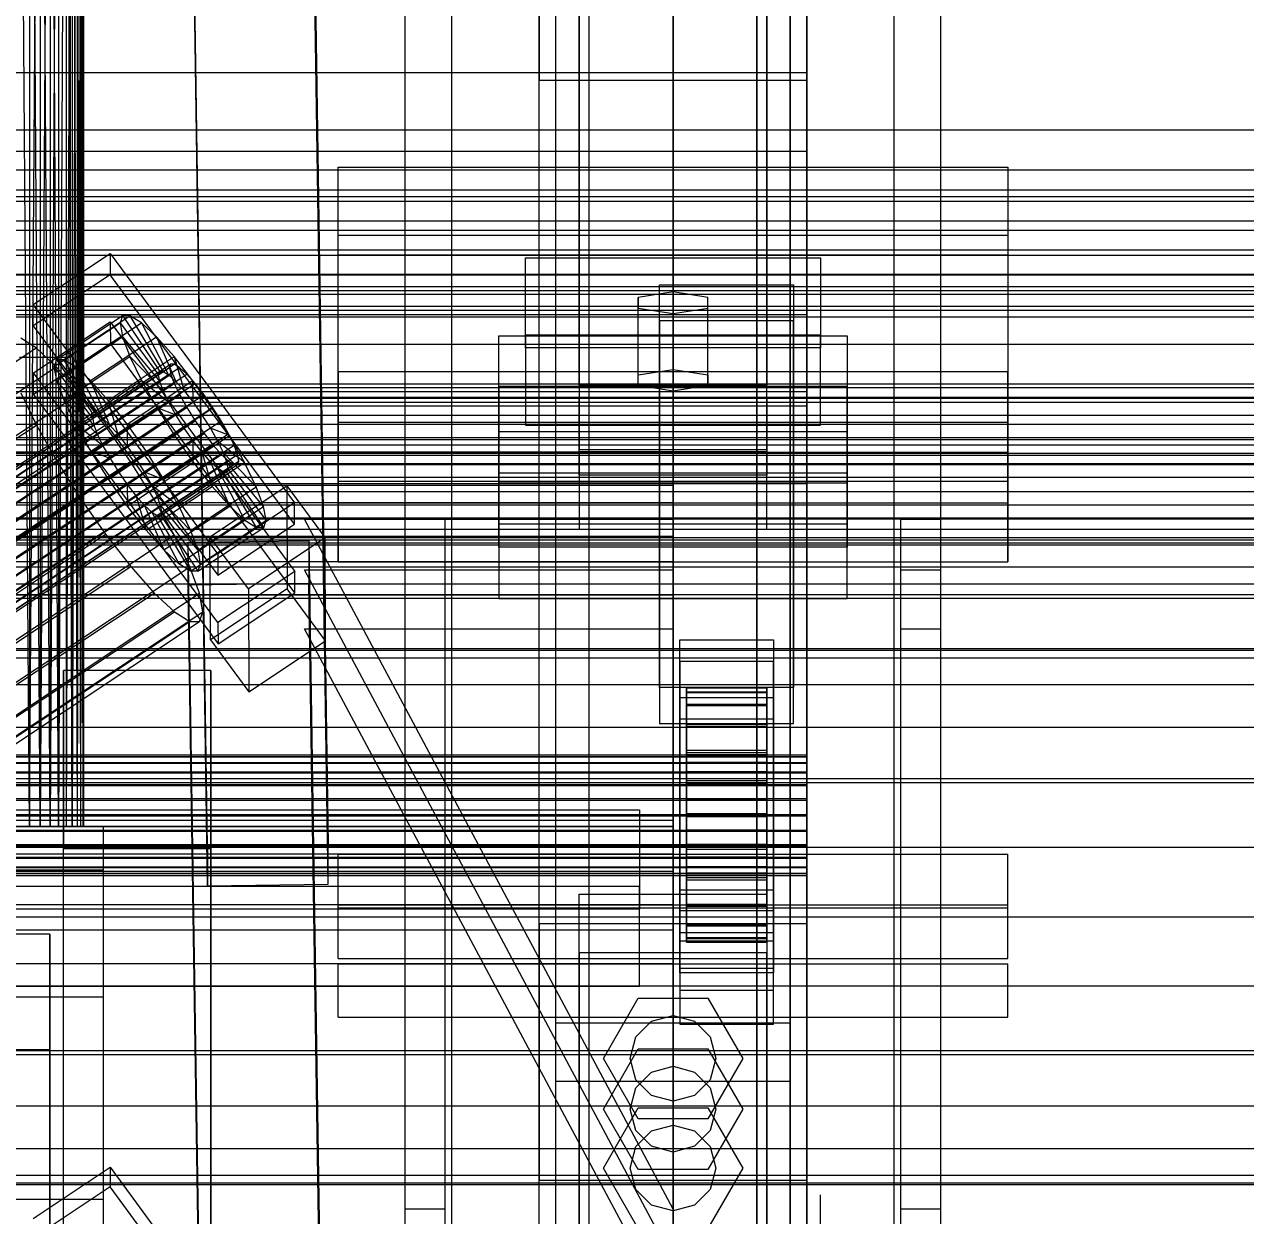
# Model space of a CAD drawing. Header units: millimetres. Extents: x -2500 to 58855, y -53268 to 6837.
# Drawn here: x 333.2 to 515.5, y -34118.1 to -33940.3 of the extents above; entities that cross this region are included whole.
import ezdxf

# ---------------------------------------------------------------- set-up
doc = ezdxf.new("R2010")
doc.units = ezdxf.units.MM
for name, color, linetype, lineweight in [('COTAS_O', 1, 'Continuous', 0), ('frontal_briquetadora', 7, 'Continuous', 0), ('frontal_C01', 7, 'Continuous', 0), ('frontal_C02', 7, 'Continuous', 0), ('frontal_C03', 7, 'Continuous', 0), ('frontal_mezcladora', 7, 'Continuous', 0), ('frontal_secador', 7, 'Continuous', 0)]:
    doc.layers.add(name, color=color, linetype=linetype, lineweight=lineweight)
doc.dimstyles.new('R19_100', dxfattribs={"dimtxt": 250, "dimasz": 150, "dimexe": 150, "dimexo": 80, "dimgap": 100, "dimtad": 1, "dimtih": 1, "dimtoh": 1, "dimdsep": 46, "dimcen": 0.09, "dimadec": 0, "dimazin": 0, "dimtfac": 1, "dimtdec": 4, "dimtofl": 0, "dimtmove": 0, "dimatfit": 3, "dimfxl": 1, "dimtolj": 1, "dimtzin": 0, "dimarcsym": 0})

# ---------------------------------------------------------------- blocks, each defined once
blk = doc.blocks.new('*D39')
at = {"layer": 'COTAS_O', "color": 0, "lineweight": -2, "transparency": 16777216}
for p, q in [((-1725, -34320), (-1725, -33550)), ((1725, -34320), (1725, -33550)), ((-1575, -33700), (1575, -33700))]:
    blk.add_line(p, q, dxfattribs=at)
at = {"layer": 'COTAS_O', "color": 0, "transparency": 16777216}
for points in [[(-1575, -33675), (-1575, -33725), (-1725, -33700)], [(1575, -33675), (1575, -33725), (1725, -33700)]]:
    blk.add_solid(points, dxfattribs=at)
at = {"layer": 'Defpoints', "color": 0, "transparency": 16777216}
for p in [(1725, -33700), (-1725, -34400), (1725, -34400)]:
    blk.add_point(p, dxfattribs=at)
blk = doc.blocks.new('*D43')
at = {"layer": 'COTAS_O', "color": 0, "lineweight": -2, "transparency": 16777216}
for p, q in [((-650, -34820), (-650, -34050)), ((650, -34820), (650, -34050)), ((-500, -34200), (500, -34200))]:
    blk.add_line(p, q, dxfattribs=at)
at = {"layer": 'COTAS_O', "color": 0, "transparency": 16777216}
for points in [[(-500, -34175), (-500, -34225), (-650, -34200)], [(500, -34175), (500, -34225), (650, -34200)]]:
    blk.add_solid(points, dxfattribs=at)
at = {"layer": 'Defpoints', "color": 0, "transparency": 16777216}
for p in [(650, -34200), (-650, -34900), (650, -34900)]:
    blk.add_point(p, dxfattribs=at)

msp = doc.modelspace()

# ---------------------------------------------------------------- linework, layer by layer
at = {"layer": 'frontal_briquetadora'}
for p, q in [((340, -33818), (340, -33990)), ((333.957, -34060), (332.223, -33820)), ((333.957, -33820), (333.957, -34060)), ((333.957, -34060), (335.556, -33820)), ((335.556, -34060), (333.957, -33820)), ((335.556, -33820), (335.556, -34060)), ((337.006, -33820), (335.556, -34060)), ((337.006, -34060), (335.556, -33820)), ((337.006, -33820), (337.006, -34060)), ((338.292, -33820), (337.006, -34060)), ((338.292, -34060), (337.006, -33820)), ((338.292, -33820), (338.292, -34060)), ((339.402, -33820), (338.292, -34060)), ((339.402, -33820), (339.402, -34060)), ((340.325, -33820), (339.402, -34060)), ((340.325, -34060), (339.402, -33820)), ((340.325, -33820), (340.325, -34060)), ((341.053, -33820), (340.325, -34060)), ((340.325, -33820), (341.053, -34060)), ((341.053, -33820), (341.053, -34060)), ((341.577, -33820), (341.053, -34060)), ((341.053, -33820), (341.577, -34060)), ((341.577, -33820), (341.577, -34060)), ((341.894, -33820), (341.577, -34060)), ((341.577, -33820), (341.894, -34060)), ((341.894, -33820), (341.894, -34060)), ((342, -33820), (341.894, -34060)), ((342, -33820), (342, -34060)), ((430, -33820), (430, -34060)), ((430, -34260), (430, -33820)), ((430, -34680), (430, -33820)), ((430, -33853.384), (430, -34060)), ((430, -34060), (430, -33855.985)), ((430, -34060), (430, -33858.384)), ((430, -33860.559), (430, -34060)), ((430, -33862.488), (430, -34060)), ((430, -33864.153), (430, -34060)), ((430, -33865.538), (430, -34060)), ((430, -33866.629), (430, -34060)), ((430, -33867.416), (430, -34060)), ((430, -33867.891), (430, -34060)), ((430, -33868.05), (430, -34060)), ((338.019, -33990), (332.47, -33990)), ((340, -33990), (338.019, -33990)), ((430, -34060), (210, -34060)), ((430, -34060), (320, -34060)), ((322.156, -34060), (430, -34060)), ((324.292, -34060), (430, -34060)), ((326.386, -34060), (430, -34060)), ((328.419, -34060), (430, -34060)), ((330.371, -34060), (430, -34060)), ((333.957, -34060), (332.223, -34060)), ((332.223, -34060), (430, -34060)), ((335.556, -34060), (333.957, -34060)), ((333.957, -34060), (430, -34060)), ((337.006, -34060), (335.556, -34060)), ((335.556, -34060), (430, -34060)), ((338.292, -34060), (337.006, -34060)), ((337.006, -34060), (430, -34060)), ((339.402, -34060), (338.292, -34060)), ((338.292, -34060), (430, -34060)), ((430, -34060), (339.402, -34060)), ((340.325, -34060), (339.402, -34060)), ((430, -34060), (340.325, -34060)), ((341.053, -34060), (340.325, -34060)), ((430, -34060), (341.053, -34060)), ((341.577, -34060), (341.053, -34060)), ((430, -34060), (341.577, -34060)), ((341.894, -34060), (341.577, -34060)), ((430, -34060), (341.894, -34060)), ((342, -34060), (341.894, -34060)), ((430, -34060), (342, -34060)), ((430, -34060), (430, -34490)), ((430, -34260), (430, -34060)), ((430, -34060), (430, -34496)), ((430, -34060), (430, -34305)), ((430, -34116.167), (430, -34115)), ((430, -34119.649), (430, -34116.167)), ((452, -34116.167), (452, -34115)), ((452, -34119.649), (452, -34116.167))]:
    msp.add_line(p, q, dxfattribs=at)
at = {"layer": 'frontal_C01'}
for p, q in [((417.5, -34180.3), (417.5, -33521.357)), ((442.5, -33521.357), (442.5, -34180.3)), ((417.5, -34205.669), (417.5, -33546.726)), ((442.5, -34205.669), (442.5, -33546.726)), ((410, -34169.301), (410, -33785.092)), ((450, -33785.092), (450, -34169.301)), ((410, -34216.669), (410, -33832.46)), ((450, -34216.669), (450, -33832.46)), ((410, -34283.513), (410, -33899.304)), ((450, -33899.304), (450, -34283.513)), ((416, -33994.115), (416, -33904.235)), ((444, -33904.235), (444, -33994.115)), ((412.5, -34188.182), (412.5, -33913.448)), ((416, -33913.84), (416, -34003.72)), ((444, -34003.72), (444, -33913.84)), ((447.5, -33913.448), (447.5, -34188.182)), ((412.5, -34197.787), (412.5, -33923.053)), ((447.5, -34197.787), (447.5, -33923.053)), ((410, -34321.407), (410, -33937.198)), ((450, -34321.407), (450, -33937.198)), ((334.501, -33982.07), (345.969, -33974.459)), ((345.969, -33974.459), (345.981, -33977.66)), ((345.969, -33974.459), (373.501, -34011.698)), ((380, -34008.498), (380, -33974.701)), ((380, -33974.701), (480, -33974.701)), ((380, -34020.498), (380, -33974.701)), ((480, -33974.701), (480, -34008.498)), ((480, -33974.701), (480, -34020.498)), ((345.981, -33977.66), (334.513, -33985.272)), ((373.513, -34014.899), (345.981, -33977.66)), ((334.513, -33985.272), (334.501, -33982.07)), ((362.033, -34019.309), (334.501, -33982.07)), ((334.513, -33985.272), (362.045, -34022.511)), ((334.539, -33992.316), (346.008, -33984.704)), ((337.64, -33991.354), (347.47, -33984.829)), ((338.005, -33990.281), (347.835, -33983.757)), ((339.088, -33990.287), (348.918, -33983.763)), ((340.816, -33991.37), (350.645, -33984.845)), ((346.008, -33984.704), (346.02, -33987.906)), ((346.008, -33984.704), (373.539, -34021.943)), ((347.835, -33983.757), (347.47, -33984.829)), ((347.47, -33984.829), (353.205, -33992.587)), ((347.47, -33984.829), (347.847, -33986.906)), ((348.918, -33983.763), (347.835, -33983.757)), ((347.835, -33983.757), (353.378, -33992.08)), ((350.645, -33984.845), (348.918, -33983.763)), ((348.918, -33983.763), (353.892, -33992.082)), ((352.899, -33986.931), (350.645, -33984.845)), ((350.645, -33984.845), (354.71, -33992.595)), ((334.938, -33988.584), (332.629, -33987.137)), ((338.017, -33993.43), (347.847, -33986.906)), ((343.069, -33993.456), (352.899, -33986.931)), ((347.847, -33986.906), (353.384, -33993.571)), ((347.847, -33986.906), (348.941, -33989.846)), ((355.525, -33989.879), (352.899, -33986.931)), ((352.899, -33986.931), (355.777, -33993.583)), ((404, -34007.268), (404, -33986.777)), ((404, -33986.777), (456, -33986.777)), ((404, -33994.356), (404, -33986.777)), ((456, -33986.777), (456, -34007.268)), ((456, -33986.777), (456, -33994.356)), ((150.629, -34110.916), (334.938, -33988.584)), ((346.02, -33987.906), (334.551, -33995.518)), ((337.95, -33991.373), (334.938, -33988.584)), ((373.551, -34025.145), (346.02, -33987.906)), ((337.64, -33991.354), (338.005, -33990.281)), ((343.549, -33998.604), (338.005, -33990.281)), ((338.005, -33990.281), (339.088, -33990.287)), ((344.062, -33998.606), (339.088, -33990.287)), ((339.088, -33990.287), (340.816, -33991.37)), ((339.111, -33996.37), (348.941, -33989.846)), ((345.695, -33996.403), (355.525, -33989.879)), ((348.941, -33989.846), (353.902, -33994.964)), ((348.941, -33989.846), (350.678, -33993.448)), ((358.345, -33993.486), (355.525, -33989.879)), ((355.525, -33989.879), (357.021, -33994.979)), ((141.045, -34133.405), (354.844, -33991.5)), ((141.218, -34132.897), (355.017, -33990.992)), ((141.224, -34134.388), (355.022, -33992.484)), ((141.731, -34132.899), (355.53, -33990.995)), ((142.549, -34133.412), (356.348, -33991.508)), ((143.617, -34134.4), (357.415, -33992.496)), ((153.641, -34113.705), (337.95, -33991.373)), ((334.551, -33995.518), (334.539, -33992.316)), ((362.071, -34029.555), (334.539, -33992.316)), ((343.376, -33999.112), (337.64, -33991.354)), ((338.017, -33993.43), (337.64, -33991.354)), ((341.461, -33995.313), (337.95, -33991.373)), ((344.88, -33999.119), (340.816, -33991.37)), ((340.816, -33991.37), (343.069, -33993.456)), ((353.205, -33992.587), (343.376, -33999.112)), ((353.378, -33992.08), (343.549, -33998.604)), ((353.892, -33992.082), (344.062, -33998.606)), ((354.71, -33992.595), (344.88, -33999.119)), ((353.205, -33992.587), (353.378, -33992.08)), ((353.384, -33993.571), (353.205, -33992.587)), ((353.378, -33992.08), (353.892, -33992.082)), ((353.892, -33992.082), (354.71, -33992.595)), ((354.71, -33992.595), (355.777, -33993.583)), ((355.017, -33990.992), (354.844, -33991.5)), ((354.844, -33991.5), (355.022, -33992.484)), ((355.53, -33990.995), (355.017, -33990.992)), ((355.022, -33992.484), (355.541, -33993.876)), ((356.348, -33991.508), (355.53, -33990.995)), ((357.415, -33992.496), (356.348, -33991.508)), ((358.659, -33993.892), (357.415, -33992.496)), ((141.742, -34135.781), (355.541, -33993.876)), ((144.861, -34135.796), (358.659, -33993.892)), ((343.554, -34000.096), (338.017, -33993.43)), ((339.111, -33996.37), (338.017, -33993.43)), ((340.848, -33999.973), (350.678, -33993.448)), ((345.947, -34000.107), (343.069, -33993.456)), ((343.069, -33993.456), (345.695, -33996.403)), ((353.384, -33993.571), (343.554, -34000.096)), ((355.777, -33993.583), (345.947, -34000.107)), ((358.345, -33993.486), (348.515, -34000.011)), ((350.678, -33993.448), (354.725, -33996.67)), ((350.678, -33993.448), (352.938, -33997.468)), ((353.902, -33994.964), (353.384, -33993.571)), ((355.541, -33993.876), (356.363, -33995.583)), ((355.777, -33993.583), (357.021, -33994.979)), ((358.357, -33996.688), (358.345, -33993.486)), ((361.166, -33997.509), (358.345, -33993.486)), ((359.995, -33995.601), (358.659, -33993.892)), ((456, -33994.356), (404, -33994.356)), ((404, -33994.356), (404, -34014.847)), ((444, -33994.115), (416, -33994.115)), ((416, -33994.115), (416, -34003.72)), ((444, -34003.72), (444, -33994.115)), ((456, -34014.847), (456, -33994.356)), ((142.565, -34137.487), (356.363, -33995.583)), ((359.995, -33995.601), (146.196, -34137.505)), ((157.152, -34117.645), (341.461, -33995.313)), ((332.659, -33995.27), (334.981, -34000.085)), ((334.551, -33995.518), (362.083, -34032.757)), ((344.073, -34001.488), (339.111, -33996.37)), ((340.848, -33999.973), (339.111, -33996.37)), ((345.231, -34000.136), (341.461, -33995.313)), ((353.902, -33994.964), (344.073, -34001.488)), ((347.191, -34001.504), (345.695, -33996.403)), ((345.695, -33996.403), (348.515, -34000.011)), ((357.021, -33994.979), (347.191, -34001.504)), ((354.725, -33996.67), (353.902, -33994.964)), ((356.363, -33995.583), (357.434, -33997.487)), ((357.021, -33994.979), (358.357, -33996.688)), ((361.332, -33997.506), (359.995, -33995.601)), ((143.635, -34139.391), (357.434, -33997.487)), ((147.533, -34139.411), (361.332, -33997.506)), ((343.108, -34003.992), (352.938, -33997.468)), ((354.725, -33996.67), (344.895, -34003.194)), ((348.527, -34003.213), (358.357, -33996.688)), ((351.336, -34004.033), (361.166, -33997.509)), ((352.938, -33997.468), (355.796, -33998.574)), ((352.938, -33997.468), (355.569, -34001.631)), ((355.796, -33998.574), (354.725, -33996.67)), ((357.434, -33997.487), (358.68, -33999.459)), ((358.357, -33996.688), (359.693, -33998.594)), ((361.166, -33997.509), (359.693, -33998.594)), ((363.797, -34001.672), (361.166, -33997.509)), ((362.578, -33999.478), (361.332, -33997.506)), ((144.881, -34141.363), (358.68, -33999.459)), ((148.779, -34141.382), (362.578, -33999.478)), ((344.895, -34003.194), (340.848, -33999.973)), ((343.108, -34003.992), (340.848, -33999.973)), ((343.549, -33998.604), (343.376, -33999.112)), ((343.376, -33999.112), (343.554, -34000.096)), ((344.062, -33998.606), (343.549, -33998.604)), ((344.88, -33999.119), (344.062, -33998.606)), ((345.947, -34000.107), (344.88, -33999.119)), ((355.796, -33998.574), (345.966, -34005.098)), ((348.515, -34000.011), (348.527, -34003.213)), ((348.515, -34000.011), (351.336, -34004.033)), ((359.693, -33998.594), (349.863, -34005.118)), ((357.042, -34000.546), (355.796, -33998.574)), ((358.68, -33999.459), (360.017, -34001.364)), ((359.693, -33998.594), (360.939, -34000.565)), ((363.648, -34001.382), (362.578, -33999.478)), ((146.218, -34143.268), (360.017, -34001.364)), ((149.85, -34143.286), (363.648, -34001.382)), ((150.672, -34122.417), (334.981, -34000.085)), ((345.231, -34000.136), (160.922, -34122.468)), ((334.981, -34000.085), (338.003, -34005.459)), ((343.554, -34000.096), (344.073, -34001.488)), ((344.073, -34001.488), (344.895, -34003.194)), ((349.002, -34005.514), (345.231, -34000.136)), ((345.739, -34008.155), (355.569, -34001.631)), ((347.191, -34001.504), (345.947, -34000.107)), ((348.527, -34003.213), (347.191, -34001.504)), ((357.042, -34000.546), (347.212, -34007.07)), ((360.939, -34000.565), (351.109, -34007.09)), ((353.967, -34008.196), (363.797, -34001.672)), ((355.569, -34001.631), (357.042, -34000.546)), ((355.569, -34001.631), (358.39, -34005.653)), ((358.378, -34002.451), (357.042, -34000.546)), ((360.017, -34001.364), (361.352, -34003.073)), ((363.797, -34001.672), (360.939, -34000.565)), ((360.939, -34000.565), (362.01, -34002.469)), ((364.471, -34003.088), (363.648, -34001.382)), ((366.057, -34005.691), (363.797, -34001.672)), ((147.554, -34144.977), (361.352, -34003.073)), ((150.672, -34144.993), (364.471, -34003.088)), ((344.895, -34003.194), (345.966, -34005.098)), ((349.863, -34005.118), (348.527, -34003.213)), ((358.378, -34002.451), (348.548, -34008.976)), ((362.01, -34002.469), (352.18, -34008.994)), ((358.39, -34005.653), (358.378, -34002.451)), ((359.714, -34004.16), (358.378, -34002.451)), ((361.352, -34003.073), (362.596, -34004.469)), ((366.057, -34005.691), (362.01, -34002.469)), ((362.01, -34002.469), (362.833, -34004.176)), ((364.989, -34004.481), (364.471, -34003.088)), ((416, -34003.72), (444, -34003.72)), ((148.798, -34146.373), (362.596, -34004.469)), ((149.865, -34147.362), (363.664, -34005.457)), ((151.191, -34146.385), (364.989, -34004.481)), ((151.369, -34147.369), (365.168, -34005.465)), ((153.694, -34127.79), (338.003, -34005.459)), ((164.693, -34127.845), (349.002, -34005.514)), ((338.003, -34005.459), (341.52, -34011.024)), ((345.966, -34005.098), (343.108, -34003.992)), ((345.739, -34008.155), (343.108, -34003.992)), ((345.966, -34005.098), (347.212, -34007.07)), ((352.519, -34011.079), (349.002, -34005.514)), ((349.863, -34005.118), (351.336, -34004.033)), ((351.109, -34007.09), (349.863, -34005.118)), ((359.714, -34004.16), (349.884, -34010.685)), ((351.336, -34004.033), (353.967, -34008.196)), ((362.833, -34004.176), (353.003, -34010.7)), ((361.21, -34009.261), (359.714, -34004.16)), ((360.958, -34005.556), (359.714, -34004.16)), ((362.596, -34004.469), (363.664, -34005.457)), ((367.794, -34009.294), (362.833, -34004.176)), ((362.833, -34004.176), (363.351, -34005.568)), ((363.664, -34005.457), (364.482, -34005.97)), ((365.168, -34005.465), (364.989, -34004.481)), ((364.995, -34005.973), (365.168, -34005.465)), ((150.683, -34147.874), (364.482, -34005.97)), ((151.196, -34147.877), (364.995, -34005.973)), ((347.212, -34007.07), (345.739, -34008.155)), ((347.212, -34007.07), (348.548, -34008.976)), ((348.56, -34012.177), (358.39, -34005.653)), ((352.18, -34008.994), (351.109, -34007.09)), ((351.109, -34007.09), (353.967, -34008.196)), ((360.958, -34005.556), (351.128, -34012.081)), ((362.025, -34006.545), (352.196, -34013.069)), ((362.843, -34007.057), (353.014, -34013.582)), ((363.351, -34005.568), (353.521, -34012.093)), ((363.357, -34007.06), (353.527, -34013.584)), ((363.53, -34006.552), (353.7, -34013.076)), ((356.228, -34012.216), (366.057, -34005.691)), ((358.39, -34005.653), (361.21, -34009.261)), ((363.836, -34012.208), (360.958, -34005.556)), ((362.025, -34006.545), (360.958, -34005.556)), ((366.09, -34014.294), (362.025, -34006.545)), ((362.843, -34007.057), (362.025, -34006.545)), ((367.817, -34015.377), (362.843, -34007.057)), ((363.357, -34007.06), (362.843, -34007.057)), ((368.888, -34012.233), (363.351, -34005.568)), ((363.351, -34005.568), (363.53, -34006.552)), ((363.53, -34006.552), (363.357, -34007.06)), ((368.9, -34015.382), (363.357, -34007.06)), ((369.265, -34014.31), (363.53, -34006.552)), ((364.482, -34005.97), (364.995, -34005.973)), ((367.794, -34009.294), (366.057, -34005.691)), ((456, -34007.268), (404, -34007.268)), ((404, -34007.268), (404, -34014.847)), ((456, -34014.847), (456, -34007.268)), ((348.56, -34012.177), (345.739, -34008.155)), ((348.548, -34008.976), (348.56, -34012.177)), ((348.548, -34008.976), (349.884, -34010.685)), ((353.003, -34010.7), (352.18, -34008.994)), ((352.18, -34008.994), (356.228, -34012.216)), ((353.967, -34008.196), (356.228, -34012.216)), ((360.882, -34016.797), (372.35, -34009.186)), ((372.35, -34009.186), (372.408, -34024.554)), ((372.35, -34009.186), (378.086, -34016.944)), ((480, -34008.498), (380, -34008.498)), ((380, -34008.498), (380, -34020.498)), ((480, -34020.498), (480, -34008.498)), ((349.884, -34010.685), (351.38, -34015.785)), ((349.884, -34010.685), (351.128, -34012.081)), ((351.38, -34015.785), (361.21, -34009.261)), ((353.521, -34012.093), (353.003, -34010.7)), ((353.003, -34010.7), (357.964, -34015.818)), ((357.964, -34015.818), (367.794, -34009.294)), ((361.21, -34009.261), (363.836, -34012.208)), ((368.888, -34012.233), (367.794, -34009.294)), ((157.211, -34133.355), (341.52, -34011.024)), ((168.21, -34133.41), (352.519, -34011.079)), ((341.52, -34011.024), (345.291, -34016.401)), ((351.38, -34015.785), (348.56, -34012.177)), ((351.128, -34012.081), (354.006, -34018.733)), ((351.128, -34012.081), (352.196, -34013.069)), ((355.541, -34016.452), (352.519, -34011.079)), ((353.7, -34013.076), (353.521, -34012.093)), ((353.521, -34012.093), (359.058, -34018.758)), ((354.006, -34018.733), (363.836, -34012.208)), ((356.228, -34012.216), (357.964, -34015.818)), ((359.058, -34018.758), (368.888, -34012.233)), ((373.501, -34011.698), (362.033, -34019.309)), ((363.836, -34012.208), (366.09, -34014.294)), ((369.265, -34014.31), (368.888, -34012.233)), ((373.513, -34014.899), (373.501, -34011.698)), ((352.196, -34013.069), (356.26, -34020.819)), ((352.196, -34013.069), (353.014, -34013.582)), ((353.014, -34013.582), (357.987, -34021.901)), ((353.014, -34013.582), (353.527, -34013.584)), ((353.527, -34013.584), (353.7, -34013.076)), ((353.527, -34013.584), (359.07, -34021.907)), ((353.7, -34013.076), (359.436, -34020.835)), ((356.26, -34020.819), (366.09, -34014.294)), ((359.436, -34020.835), (369.265, -34014.31)), ((366.09, -34014.294), (367.817, -34015.377)), ((368.9, -34015.382), (369.265, -34014.31)), ((160.982, -34138.733), (345.291, -34016.401)), ((171.232, -34138.784), (355.541, -34016.452)), ((345.291, -34016.401), (349.061, -34021.224)), ((354.006, -34018.733), (351.38, -34015.785)), ((357.863, -34021.268), (355.541, -34016.452)), ((357.964, -34015.818), (359.058, -34018.758)), ((357.987, -34021.901), (367.817, -34015.377)), ((359.07, -34021.907), (368.9, -34015.382)), ((362.045, -34022.511), (373.513, -34014.899)), ((367.817, -34015.377), (368.9, -34015.382)), ((404, -34014.847), (456, -34014.847)), ((357.646, -34017.594), (375.644, -34017.353)), ((357.646, -34023.998), (357.646, -34017.594)), ((360.514, -34209.542), (357.646, -34017.594)), ((360.939, -34032.166), (360.882, -34016.797)), ((366.618, -34024.555), (360.882, -34016.797)), ((378.086, -34016.944), (366.618, -34024.555)), ((375.644, -34017.353), (375.644, -34023.757)), ((375.644, -34017.353), (378.512, -34209.301)), ((378.143, -34032.312), (378.086, -34016.944)), ((356.26, -34020.819), (354.006, -34018.733)), ((359.058, -34018.758), (359.436, -34020.835)), ((362.033, -34019.309), (362.045, -34022.511)), ((430, -34020.498), (-430, -34020.498)), ((164.752, -34143.556), (349.061, -34021.224)), ((173.554, -34143.6), (357.863, -34021.268)), ((349.061, -34021.224), (352.572, -34025.165)), ((357.987, -34021.901), (356.26, -34020.819)), ((359.326, -34025.198), (357.863, -34021.268)), ((359.07, -34021.907), (357.987, -34021.901)), ((359.436, -34020.835), (359.07, -34021.907)), ((373.539, -34021.943), (362.071, -34029.555)), ((373.551, -34025.145), (373.539, -34021.943)), ((380, -34020.498), (480, -34020.498)), ((430, -34020.498), (430, -34025.498)), ((375.644, -34023.757), (357.646, -34023.998)), ((378.512, -34215.705), (375.644, -34023.757)), ((430, -34025.498), (-430, -34025.498)), ((168.263, -34147.496), (352.572, -34025.165)), ((175.016, -34147.53), (359.326, -34025.198)), ((352.572, -34025.165), (355.584, -34027.953)), ((360.514, -34215.946), (357.646, -34023.998)), ((359.83, -34027.975), (359.326, -34025.198)), ((372.408, -34024.554), (360.939, -34032.166)), ((362.083, -34032.757), (373.551, -34025.145)), ((366.618, -34024.555), (366.675, -34039.924)), ((378.143, -34032.312), (372.408, -34024.554)), ((430, -34025.498), (430, -34075.498)), ((171.275, -34150.285), (355.584, -34027.953)), ((175.521, -34150.306), (359.83, -34027.975)), ((355.584, -34027.953), (357.893, -34029.401)), ((359.341, -34029.408), (359.83, -34027.975)), ((173.584, -34151.732), (357.893, -34029.401)), ((175.032, -34151.739), (359.341, -34029.408)), ((357.893, -34029.401), (359.341, -34029.408)), ((362.071, -34029.555), (362.083, -34032.757)), ((430, -34133.498), (375, -34030.498)), ((375, -34030.498), (430, -34030.498)), ((390, -34133.498), (390, -34030.498)), ((390, -34030.498), (396, -34030.498)), ((396, -34133.498), (396, -34030.498)), ((430, -34030.498), (430, -34133.498)), ((464, -34133.498), (464, -34030.498)), ((464, -34030.498), (470, -34030.498)), ((470, -34133.498), (470, -34030.498)), ((360.939, -34032.166), (366.675, -34039.924)), ((366.675, -34039.924), (378.143, -34032.312)), ((430, -34075.498), (-430, -34075.498)), ((430, -34075.498), (430, -34080.498)), ((430, -34080.498), (-430, -34080.498)), ((380, -34080.498), (480, -34080.498)), ((380, -34088.498), (380, -34080.498)), ((480, -34088.498), (480, -34080.498)), ((380, -34088.498), (480, -34088.498)), ((390, -34088.498), (397, -34088.498)), ((390, -35975), (390, -34088.498)), ((397, -35975), (397, -34088.498)), ((397, -34088.498), (463, -34088.498)), ((463, -34088.498), (470, -34088.498)), ((463, -35975), (463, -34088.498)), ((470, -35975), (470, -34088.498)), ((419.6, -34110.998), (424.8, -34101.991)), ((424.8, -34101.991), (435.2, -34101.991)), ((435.2, -34101.991), (440.4, -34110.998)), ((424.457, -34107.798), (426.8, -34105.455)), ((426.8, -34105.455), (430, -34104.598)), ((430, -34104.598), (433.2, -34105.455)), ((433.2, -34105.455), (435.543, -34107.798)), ((423.6, -34110.998), (424.457, -34107.798)), ((435.543, -34107.798), (436.4, -34110.998)), ((424.8, -34120.004), (419.6, -34110.998)), ((424.457, -34114.198), (423.6, -34110.998)), ((440.4, -34110.998), (435.2, -34120.004)), ((436.4, -34110.998), (435.543, -34114.198)), ((426.8, -34116.54), (424.457, -34114.198)), ((435.543, -34114.198), (433.2, -34116.54)), ((430, -34117.398), (426.8, -34116.54)), ((433.2, -34116.54), (430, -34117.398))]:
    msp.add_line(p, q, dxfattribs=at)
at = {"layer": 'frontal_C02'}
for p, q in [((390, -35975), (390, -33576.746)), ((397, -35975), (397, -33576.746)), ((463, -35975), (463, -33576.746)), ((470, -35975), (470, -33576.746)), ((410, -33948.585), (410, -33597.867)), ((450, -33948.585), (450, -33597.867)), ((410, -34074.565), (410, -33723.846)), ((450, -33723.846), (450, -34074.565)), ((417.5, -34261.912), (417.5, -33729.49)), ((442.5, -33729.49), (442.5, -34261.912)), ((417.5, -34288.878), (417.5, -33756.456)), ((442.5, -34288.878), (442.5, -33756.456)), ((410, -34112.818), (410, -33762.099)), ((450, -34112.818), (450, -33762.099)), ((360.514, -34063.013), (357.646, -33869.245)), ((375.644, -33869.002), (378.512, -34062.769)), ((360.514, -34068.858), (357.646, -33875.091)), ((378.512, -34068.615), (375.644, -33874.847)), ((410, -33900.768), (410, -33948.585)), ((410, -34251.487), (410, -33900.768)), ((450, -33948.585), (450, -33900.768)), ((450, -33900.768), (450, -34251.487)), ((450, -33914.05), (450, -33947.522)), ((450, -33959.212), (450, -33925.74)), ((450, -33947.522), (-450, -33947.522)), ((410, -33948.585), (450, -33948.585)), ((410, -34299.304), (410, -33948.585)), ((450, -33959.212), (450, -33947.522)), ((450, -34299.304), (450, -33948.585)), ((-450, -33959.212), (450, -33959.212)), ((380, -33992.136), (380, -33961.575)), ((380, -33961.575), (480, -33961.575)), ((380, -34004.136), (380, -33961.575)), ((480, -33961.575), (480, -33992.136)), ((480, -33961.575), (480, -34004.136)), ((480, -33992.136), (380, -33992.136)), ((380, -33992.136), (380, -34004.136)), ((480, -34004.136), (480, -33992.136)), ((430, -34004.136), (-430, -34004.136)), ((380, -34004.136), (480, -34004.136)), ((430, -34004.136), (430, -34009.136)), ((430, -34009.136), (-430, -34009.136)), ((430, -34009.136), (430, -34059.136)), ((430, -34117.136), (375, -34014.136)), ((375, -34014.136), (430, -34014.136)), ((390, -34117.136), (390, -34014.136)), ((390, -34014.136), (396, -34014.136)), ((396, -34117.136), (396, -34014.136)), ((430, -34014.136), (430, -34117.136)), ((464, -34117.136), (464, -34014.136)), ((464, -34014.136), (470, -34014.136)), ((470, -34117.136), (470, -34014.136)), ((-425, -34057.502), (425, -34057.502)), ((425, -34057.502), (425, -34072.349)), ((425, -34057.502), (425, -34068.978)), ((430, -34059.136), (-430, -34059.136)), ((430, -34059.136), (430, -34064.136)), ((378.512, -34062.769), (360.514, -34063.013)), ((360.514, -34063.013), (360.514, -34068.858)), ((378.512, -34068.615), (378.512, -34062.769)), ((430, -34064.136), (-430, -34064.136)), ((380, -34064.136), (480, -34064.136)), ((380, -34072.136), (380, -34064.136)), ((480, -34072.136), (480, -34064.136)), ((425, -34068.978), (-425, -34068.978)), ((360.514, -34068.858), (378.512, -34068.615)), ((425, -34083.825), (425, -34068.978)), ((416, -34078.873), (416, -34070.105)), ((416, -34070.105), (444, -34070.105)), ((416, -34160.837), (416, -34070.105)), ((444, -34070.105), (444, -34078.873)), ((444, -34070.105), (444, -34160.837)), ((425, -34072.349), (-425, -34072.349)), ((380, -34072.136), (480, -34072.136)), ((390, -34072.136), (397, -34072.136)), ((390, -35975), (390, -34072.136)), ((397, -35975), (397, -34072.136)), ((397, -34072.136), (463, -34072.136)), ((425, -34083.825), (425, -34072.349)), ((463, -34072.136), (470, -34072.136)), ((463, -35975), (463, -34072.136)), ((470, -35975), (470, -34072.136)), ((450, -34074.565), (410, -34074.565)), ((410, -34074.565), (410, -34112.818)), ((410, -34425.283), (410, -34074.565)), ((450, -34112.818), (450, -34074.565)), ((450, -34074.565), (450, -34425.283)), ((444, -34078.873), (416, -34078.873)), ((416, -34078.873), (416, -34169.604)), ((444, -34169.604), (444, -34078.873)), ((-425, -34083.825), (425, -34083.825)), ((419.6, -34094.636), (424.8, -34085.629)), ((424.8, -34085.629), (435.2, -34085.629)), ((435.2, -34085.629), (440.4, -34094.636)), ((412.5, -34098.075), (412.5, -34089.307)), ((412.5, -34089.307), (447.5, -34089.307)), ((412.5, -34271.011), (412.5, -34089.307)), ((424.457, -34091.436), (426.8, -34089.093)), ((426.8, -34089.093), (430, -34088.236)), ((430, -34088.236), (433.2, -34089.093)), ((433.2, -34089.093), (435.543, -34091.436)), ((447.5, -34089.307), (447.5, -34098.075)), ((447.5, -34089.307), (447.5, -34271.011)), ((423.6, -34094.636), (424.457, -34091.436)), ((435.543, -34091.436), (436.4, -34094.636)), ((424.8, -34103.643), (419.6, -34094.636)), ((424.457, -34097.836), (423.6, -34094.636)), ((440.4, -34094.636), (435.2, -34103.643)), ((436.4, -34094.636), (435.543, -34097.836)), ((447.5, -34098.075), (412.5, -34098.075)), ((412.5, -34279.779), (412.5, -34098.075)), ((426.8, -34100.178), (424.457, -34097.836)), ((435.543, -34097.836), (433.2, -34100.178)), ((447.5, -34279.779), (447.5, -34098.075)), ((430, -34101.036), (426.8, -34100.178)), ((433.2, -34100.178), (430, -34101.036)), ((435.2, -34103.643), (424.8, -34103.643)), ((334.501, -34118.545), (345.969, -34110.862)), ((345.969, -34110.862), (345.981, -34113.784)), ((345.969, -34110.862), (373.501, -34148.455)), ((410, -34112.818), (450, -34112.818)), ((410, -34463.537), (410, -34112.818)), ((450, -34463.537), (450, -34112.818)), ((345.981, -34113.784), (334.513, -34121.468)), ((373.513, -34151.377), (345.981, -34113.784)), ((396, -34117.136), (390, -34117.136)), ((470, -34117.136), (464, -34117.136))]:
    msp.add_line(p, q, dxfattribs=at)
at = {"layer": 'frontal_C03'}
for p, q in [((390, -35975), (390, -33153.291)), ((397, -35975), (397, -33153.291)), ((463, -35975), (463, -33153.291)), ((470, -35975), (470, -33153.291)), ((390, -35975), (390, -33352.58)), ((397, -35975), (397, -33352.58)), ((463, -35975), (463, -33352.58)), ((470, -35975), (470, -33352.58)), ((417.5, -34205.665), (417.5, -33555.056)), ((442.5, -33555.056), (442.5, -34205.665)), ((417.5, -34231.26), (417.5, -33580.651)), ((442.5, -34231.26), (442.5, -33580.651)), ((410, -34194.386), (410, -33871.215)), ((410, -34194.934), (410, -33871.763)), ((450, -33871.215), (450, -34194.386)), ((450, -33871.763), (450, -34194.934)), ((412.5, -34214.423), (412.5, -33886.984)), ((447.5, -33886.984), (447.5, -34214.423)), ((412.5, -34222.502), (412.5, -33895.064)), ((447.5, -34222.502), (447.5, -33895.064)), ((410, -34233.456), (410, -33910.285)), ((450, -34233.456), (450, -33910.285)), ((410, -34242.539), (410, -33919.368)), ((450, -34242.539), (450, -33919.368)), ((380, -33999.714), (380, -33971.75)), ((380, -33971.75), (480, -33971.75)), ((380, -34011.714), (380, -33971.75)), ((480, -33971.75), (480, -33999.714)), ((480, -33971.75), (480, -34011.714)), ((408, -33988.572), (408, -33975.107)), ((408, -33975.107), (452, -33975.107)), ((408, -33986.663), (408, -33975.107)), ((452, -33975.107), (452, -33988.572)), ((452, -33975.107), (452, -33986.663)), ((428, -33984.532), (428, -33979.146)), ((428, -33979.146), (448, -33979.146)), ((428, -34039.241), (428, -33979.146)), ((448, -33979.146), (448, -33984.532)), ((448, -33979.146), (448, -34039.241)), ((430, -33980.223), (424.804, -33981.031)), ((424.804, -33981.031), (424.804, -33982.647)), ((424.804, -33992.588), (424.804, -33981.031)), ((435.196, -33981.031), (430, -33980.223)), ((430, -33991.78), (430, -33980.223)), ((435.196, -33982.647), (435.196, -33981.031)), ((435.196, -33992.588), (435.196, -33981.031)), ((-450, -33983.58), (450, -33983.58)), ((424.804, -33982.647), (430, -33983.455)), ((424.804, -33994.204), (424.804, -33982.647)), ((430, -33983.455), (435.196, -33982.647)), ((430, -33983.455), (430, -33995.012)), ((435.196, -33994.204), (435.196, -33982.647)), ((450, -33983.58), (450, -33997.261)), ((450, -33983.58), (450, -33995.136)), ((448, -33984.532), (428, -33984.532)), ((428, -33984.532), (428, -34044.627)), ((448, -34044.627), (448, -33984.532)), ((452, -33986.663), (408, -33986.663)), ((408, -33986.663), (408, -34000.129)), ((452, -34000.129), (452, -33986.663)), ((452, -33988.572), (408, -33988.572)), ((408, -33988.572), (408, -34000.129)), ((452, -34000.129), (452, -33988.572)), ((424.804, -33992.588), (430, -33991.78)), ((424.804, -33994.204), (424.804, -33992.588)), ((430, -33991.78), (435.196, -33992.588)), ((435.196, -33992.588), (435.196, -33994.204)), ((430, -33995.012), (424.804, -33994.204)), ((435.196, -33994.204), (430, -33995.012)), ((450, -33995.136), (-450, -33995.136)), ((416, -34004.09), (416, -33996.011)), ((416, -33996.011), (444, -33996.011)), ((416, -34007.568), (416, -33996.011)), ((444, -33996.011), (444, -34004.09)), ((444, -33996.011), (444, -34007.568)), ((450, -34008.817), (450, -33995.136)), ((450, -33997.261), (-450, -33997.261)), ((450, -34008.817), (450, -33997.261)), ((480, -33999.714), (380, -33999.714)), ((380, -33999.714), (380, -34011.714)), ((480, -34011.714), (480, -33999.714)), ((404, -34018.299), (404, -34001.063)), ((404, -34001.063), (456, -34001.063)), ((404, -34008.768), (404, -34001.063)), ((408, -34000.129), (452, -34000.129)), ((456, -34001.063), (456, -34018.299)), ((456, -34001.063), (456, -34008.768)), ((444, -34004.09), (416, -34004.09)), ((416, -34004.09), (416, -34015.647)), ((444, -34015.647), (444, -34004.09)), ((-450, -34008.817), (450, -34008.817)), ((456, -34008.768), (404, -34008.768)), ((404, -34008.768), (404, -34026.004)), ((444, -34007.568), (416, -34007.568)), ((416, -34007.568), (416, -34015.647)), ((444, -34015.647), (444, -34007.568)), ((456, -34026.004), (456, -34008.768)), ((430, -34011.714), (-430, -34011.714)), ((380, -34011.714), (480, -34011.714)), ((430, -34011.714), (430, -34016.714)), ((416, -34015.647), (444, -34015.647)), ((430, -34016.714), (-430, -34016.714)), ((456, -34018.299), (404, -34018.299)), ((404, -34018.299), (404, -34026.004)), ((430, -34016.714), (430, -34066.714)), ((456, -34026.004), (456, -34018.299)), ((430, -34124.714), (375, -34021.714)), ((375, -34021.714), (430, -34021.714)), ((390, -34124.714), (390, -34021.714)), ((390, -34021.714), (396, -34021.714)), ((396, -34124.714), (396, -34021.714)), ((430, -34021.714), (430, -34124.714)), ((464, -34124.714), (464, -34021.714)), ((464, -34021.714), (470, -34021.714)), ((470, -34124.714), (470, -34021.714)), ((404, -34026.004), (456, -34026.004)), ((431, -34035.389), (431, -34032.157)), ((431, -34032.157), (445, -34032.157)), ((431, -34072.605), (431, -34032.157)), ((445, -34032.157), (445, -34035.389)), ((445, -34032.157), (445, -34072.605)), ((445, -34035.389), (431, -34035.389)), ((431, -34035.389), (431, -34075.837)), ((445, -34075.837), (445, -34035.389)), ((448, -34039.241), (428, -34039.241)), ((428, -34039.241), (428, -34044.627)), ((432, -34049.306), (432, -34039.307)), ((432, -34039.307), (432, -34039.901)), ((432, -34039.307), (444, -34039.307)), ((432, -34040.008), (432, -34039.307)), ((432, -34049.588), (432, -34039.901)), ((432, -34039.901), (432, -34041.749)), ((432, -34039.901), (444, -34039.901)), ((432, -34049.638), (432, -34040.008)), ((432, -34040.008), (444, -34040.008)), ((432, -34041.956), (432, -34040.008)), ((444, -34039.901), (444, -34039.307)), ((444, -34039.307), (444, -34049.306)), ((444, -34039.307), (444, -34040.008)), ((444, -34041.749), (444, -34039.901)), ((444, -34039.901), (444, -34049.588)), ((444, -34040.008), (444, -34049.638)), ((444, -34040.008), (444, -34041.956)), ((448, -34044.627), (448, -34039.241)), ((431, -34044.006), (431, -34040.775)), ((431, -34040.775), (445, -34040.775)), ((431, -34081.223), (431, -34040.775)), ((432, -34050.463), (432, -34041.749)), ((432, -34041.749), (432, -34044.725)), ((432, -34041.749), (444, -34041.749)), ((432, -34050.561), (432, -34041.956)), ((432, -34041.956), (444, -34041.956)), ((432, -34045.018), (432, -34041.956)), ((444, -34044.725), (444, -34041.749)), ((444, -34041.749), (444, -34050.463)), ((444, -34041.956), (444, -34050.561)), ((444, -34041.956), (444, -34045.018)), ((445, -34040.775), (445, -34044.006)), ((445, -34040.775), (445, -34081.223)), ((428, -34044.627), (448, -34044.627)), ((445, -34044.006), (431, -34044.006)), ((431, -34044.006), (431, -34084.455)), ((432, -34051.873), (432, -34044.725)), ((432, -34044.725), (432, -34048.627)), ((432, -34044.725), (444, -34044.725)), ((432, -34052.011), (432, -34045.018)), ((432, -34045.018), (444, -34045.018)), ((432, -34048.985), (432, -34045.018)), ((444, -34048.627), (444, -34044.725)), ((444, -34044.725), (444, -34051.873)), ((444, -34045.018), (444, -34052.011)), ((444, -34045.018), (444, -34048.985)), ((445, -34084.455), (445, -34044.006)), ((432, -34053.721), (432, -34048.627)), ((432, -34048.627), (432, -34053.189)), ((432, -34048.627), (444, -34048.627)), ((432, -34053.891), (432, -34048.985)), ((432, -34048.985), (444, -34048.985)), ((432, -34053.588), (432, -34048.985)), ((444, -34053.189), (444, -34048.627)), ((444, -34048.627), (444, -34053.721)), ((444, -34048.985), (444, -34053.891)), ((444, -34048.985), (444, -34053.588)), ((-450, -34049.306), (450, -34049.306)), ((-450, -34049.588), (450, -34049.588)), ((-450, -34049.638), (450, -34049.638)), ((-450, -34050.463), (450, -34050.463)), ((-450, -34050.561), (450, -34050.561)), ((432, -34049.588), (432, -34049.306)), ((444, -34049.306), (432, -34049.306)), ((432, -34049.306), (432, -34049.638)), ((432, -34050.463), (432, -34049.588)), ((444, -34049.588), (432, -34049.588)), ((444, -34049.638), (432, -34049.638)), ((432, -34049.638), (432, -34050.561)), ((432, -34051.873), (432, -34050.463)), ((444, -34050.463), (432, -34050.463)), ((444, -34050.561), (432, -34050.561)), ((432, -34050.561), (432, -34052.011)), ((444, -34049.306), (444, -34049.588)), ((444, -34049.638), (444, -34049.306)), ((444, -34049.588), (444, -34050.463)), ((444, -34050.561), (444, -34049.638)), ((444, -34050.463), (444, -34051.873)), ((444, -34052.011), (444, -34050.561)), ((450, -34049.588), (450, -34049.306)), ((450, -34049.306), (450, -34049.638)), ((450, -34050.463), (450, -34049.588)), ((450, -34049.638), (450, -34050.561)), ((450, -34051.873), (450, -34050.463)), ((450, -34050.561), (450, -34052.011)), ((-450, -34051.873), (450, -34051.873)), ((-450, -34052.011), (450, -34052.011)), ((432, -34053.721), (432, -34051.873)), ((444, -34051.873), (432, -34051.873)), ((444, -34052.011), (432, -34052.011)), ((432, -34052.011), (432, -34053.891)), ((444, -34051.873), (444, -34053.721)), ((444, -34053.891), (444, -34052.011)), ((450, -34053.721), (450, -34051.873)), ((450, -34052.011), (450, -34053.891)), ((-450, -34053.721), (450, -34053.721)), ((-450, -34053.891), (450, -34053.891)), ((432, -34053.189), (432, -34055.882)), ((444, -34053.189), (432, -34053.189)), ((432, -34053.189), (432, -34058.099)), ((432, -34056.071), (432, -34053.588)), ((432, -34053.588), (444, -34053.588)), ((432, -34058.512), (432, -34053.588)), ((432, -34055.882), (432, -34053.721)), ((444, -34053.721), (432, -34053.721)), ((444, -34053.891), (432, -34053.891)), ((432, -34053.891), (432, -34056.071)), ((444, -34055.882), (444, -34053.189)), ((444, -34058.099), (444, -34053.189)), ((444, -34053.588), (444, -34056.071)), ((444, -34053.588), (444, -34058.512)), ((444, -34053.721), (444, -34055.882)), ((444, -34056.071), (444, -34053.891)), ((450, -34055.882), (450, -34053.721)), ((450, -34053.891), (450, -34056.071)), ((450, -34055.882), (-450, -34055.882)), ((-450, -34056.071), (450, -34056.071)), ((432, -34055.882), (444, -34055.882)), ((432, -34058.208), (432, -34055.882)), ((444, -34056.071), (432, -34056.071)), ((432, -34056.071), (432, -34058.404)), ((444, -34055.882), (444, -34058.208)), ((444, -34058.404), (444, -34056.071)), ((450, -34058.208), (450, -34055.882)), ((450, -34056.071), (450, -34058.404)), ((-450, -34058.208), (450, -34058.208)), ((-450, -34058.404), (450, -34058.404)), ((432, -34058.208), (432, -34058.099)), ((432, -34058.099), (432, -34063.023)), ((432, -34058.099), (444, -34058.099)), ((432, -34060.54), (432, -34058.208)), ((444, -34058.208), (432, -34058.208)), ((432, -34058.404), (432, -34058.512)), ((444, -34058.404), (432, -34058.404)), ((432, -34058.404), (432, -34060.73)), ((444, -34063.023), (444, -34058.099)), ((444, -34058.099), (444, -34058.208)), ((444, -34058.208), (444, -34060.54)), ((444, -34058.512), (444, -34058.404)), ((444, -34060.73), (444, -34058.404)), ((450, -34060.54), (450, -34058.208)), ((450, -34058.404), (450, -34060.73)), ((432, -34058.512), (444, -34058.512)), ((432, -34063.423), (432, -34058.512)), ((444, -34058.512), (444, -34063.423)), ((-450, -34060.54), (450, -34060.54)), ((-450, -34060.73), (450, -34060.73)), ((432, -34062.721), (432, -34060.54)), ((432, -34060.54), (432, -34063.023)), ((444, -34060.54), (432, -34060.54)), ((432, -34060.73), (432, -34063.423)), ((444, -34060.73), (432, -34060.73)), ((432, -34060.73), (432, -34062.89)), ((444, -34063.023), (444, -34060.54)), ((444, -34060.54), (444, -34062.721)), ((444, -34063.423), (444, -34060.73)), ((444, -34062.89), (444, -34060.73)), ((450, -34062.721), (450, -34060.54)), ((450, -34060.73), (450, -34062.89)), ((-450, -34062.721), (450, -34062.721)), ((-450, -34062.89), (450, -34062.89)), ((432, -34064.6), (432, -34062.721)), ((432, -34062.721), (432, -34067.626)), ((444, -34062.721), (432, -34062.721)), ((432, -34062.89), (432, -34067.984)), ((444, -34062.89), (432, -34062.89)), ((432, -34062.89), (432, -34064.739)), ((432, -34063.023), (432, -34067.626)), ((432, -34063.023), (444, -34063.023)), ((432, -34063.423), (444, -34063.423)), ((432, -34067.984), (432, -34063.423)), ((444, -34067.626), (444, -34062.721)), ((444, -34062.721), (444, -34064.6)), ((444, -34067.984), (444, -34062.89)), ((444, -34064.739), (444, -34062.89)), ((444, -34067.626), (444, -34063.023)), ((444, -34063.423), (444, -34067.984)), ((450, -34064.6), (450, -34062.721)), ((450, -34062.89), (450, -34064.739)), ((-450, -34064.6), (450, -34064.6)), ((-450, -34064.739), (450, -34064.739)), ((432, -34066.051), (432, -34064.6)), ((432, -34064.6), (432, -34071.594)), ((444, -34064.6), (432, -34064.6)), ((432, -34064.739), (432, -34071.886)), ((444, -34064.739), (432, -34064.739)), ((432, -34064.739), (432, -34066.149)), ((444, -34071.594), (444, -34064.6)), ((444, -34064.6), (444, -34066.051)), ((444, -34071.886), (444, -34064.739)), ((444, -34066.149), (444, -34064.739)), ((450, -34066.051), (450, -34064.6)), ((450, -34064.739), (450, -34066.149)), ((-450, -34066.051), (450, -34066.051)), ((-450, -34066.149), (450, -34066.149)), ((-450, -34066.973), (450, -34066.973)), ((-450, -34067.024), (450, -34067.024)), ((-450, -34067.305), (450, -34067.305)), ((430, -34066.714), (-430, -34066.714)), ((430, -34066.714), (430, -34071.714)), ((432, -34066.973), (432, -34066.051)), ((432, -34066.051), (432, -34074.656)), ((444, -34066.051), (432, -34066.051)), ((432, -34066.149), (432, -34074.863)), ((444, -34066.149), (432, -34066.149)), ((432, -34066.149), (432, -34067.024)), ((432, -34067.305), (432, -34066.973)), ((432, -34066.973), (432, -34076.604)), ((444, -34066.973), (432, -34066.973)), ((432, -34067.024), (432, -34076.711)), ((444, -34067.024), (432, -34067.024)), ((432, -34067.024), (432, -34067.305)), ((432, -34067.305), (432, -34077.305)), ((444, -34067.305), (432, -34067.305)), ((444, -34074.656), (444, -34066.051)), ((444, -34066.051), (444, -34066.973)), ((444, -34074.863), (444, -34066.149)), ((444, -34067.024), (444, -34066.149)), ((444, -34076.604), (444, -34066.973)), ((444, -34066.973), (444, -34067.305)), ((444, -34076.711), (444, -34067.024)), ((444, -34067.305), (444, -34067.024)), ((444, -34077.305), (444, -34067.305)), ((450, -34066.973), (450, -34066.051)), ((450, -34066.149), (450, -34067.024)), ((450, -34067.305), (450, -34066.973)), ((450, -34067.024), (450, -34067.305)), ((432, -34067.626), (432, -34071.594)), ((432, -34067.626), (444, -34067.626)), ((432, -34067.984), (444, -34067.984)), ((432, -34071.886), (432, -34067.984)), ((444, -34071.594), (444, -34067.626)), ((444, -34067.984), (444, -34071.886)), ((431, -34081.835), (431, -34069.447)), ((431, -34069.447), (445, -34069.447)), ((431, -34077.151), (431, -34069.447)), ((445, -34069.447), (445, -34081.835)), ((445, -34069.447), (445, -34077.151)), ((430, -34071.714), (-430, -34071.714)), ((380, -34071.714), (480, -34071.714)), ((380, -34079.714), (380, -34071.714)), ((445, -34072.605), (431, -34072.605)), ((431, -34072.605), (431, -34075.837)), ((432, -34071.594), (432, -34074.656)), ((432, -34071.594), (444, -34071.594)), ((432, -34071.886), (444, -34071.886)), ((432, -34074.863), (432, -34071.886)), ((444, -34074.656), (444, -34071.594)), ((444, -34071.886), (444, -34074.863)), ((445, -34075.837), (445, -34072.605)), ((480, -34079.714), (480, -34071.714)), ((432, -34074.656), (432, -34076.604)), ((432, -34074.656), (444, -34074.656)), ((444, -34076.604), (444, -34074.656)), ((431, -34075.837), (445, -34075.837)), ((432, -34074.863), (444, -34074.863)), ((432, -34076.711), (432, -34074.863)), ((432, -34076.604), (432, -34077.305)), ((432, -34076.604), (444, -34076.604)), ((444, -34074.863), (444, -34076.711)), ((444, -34077.305), (444, -34076.604)), ((445, -34077.151), (431, -34077.151)), ((431, -34077.151), (431, -34089.539)), ((432, -34076.711), (444, -34076.711)), ((432, -34077.305), (432, -34076.711)), ((432, -34077.305), (444, -34077.305)), ((444, -34076.711), (444, -34077.305)), ((445, -34089.539), (445, -34077.151)), ((380, -34079.714), (480, -34079.714)), ((390, -34079.714), (397, -34079.714)), ((390, -35975), (390, -34079.714)), ((397, -35975), (397, -34079.714)), ((397, -34079.714), (463, -34079.714)), ((463, -34079.714), (470, -34079.714)), ((463, -35975), (463, -34079.714)), ((470, -35975), (470, -34079.714)), ((445, -34081.223), (431, -34081.223)), ((431, -34081.223), (431, -34084.455)), ((445, -34081.835), (431, -34081.835)), ((431, -34081.835), (431, -34089.539)), ((445, -34084.455), (445, -34081.223)), ((445, -34089.539), (445, -34081.835)), ((431, -34084.455), (445, -34084.455)), ((431, -34089.539), (445, -34089.539)), ((419.6, -34102.214), (424.8, -34093.207)), ((424.8, -34093.207), (435.2, -34093.207)), ((435.2, -34093.207), (440.4, -34102.214)), ((424.457, -34099.014), (426.8, -34096.672)), ((426.8, -34096.672), (430, -34095.814)), ((430, -34095.814), (433.2, -34096.672)), ((433.2, -34096.672), (435.543, -34099.014)), ((423.6, -34102.214), (424.457, -34099.014)), ((435.543, -34099.014), (436.4, -34102.214)), ((424.8, -34111.221), (419.6, -34102.214)), ((424.457, -34105.414), (423.6, -34102.214)), ((440.4, -34102.214), (435.2, -34111.221)), ((436.4, -34102.214), (435.543, -34105.414)), ((426.8, -34107.757), (424.457, -34105.414)), ((435.543, -34105.414), (433.2, -34107.757)), ((430, -34108.614), (426.8, -34107.757)), ((433.2, -34107.757), (430, -34108.614)), ((435.2, -34111.221), (424.8, -34111.221))]:
    msp.add_line(p, q, dxfattribs=at)
at = {"layer": 'frontal_mezcladora'}
for p, q in [((361, -34036.719), (339, -34036.719)), ((339, -34036.719), (339, -34063.281)), ((339, -34456.719), (339, -34036.719)), ((361, -34063.281), (361, -34036.719)), ((361, -34036.719), (361, -34456.719)), ((280, -34060), (345, -34060)), ((345, -34066.474), (345, -34060)), ((339, -34063.281), (361, -34063.281)), ((339, -34483.281), (339, -34063.281)), ((361, -34483.281), (361, -34063.281)), ((280, -34066.474), (345, -34066.474)), ((345, -34085.455), (345, -34066.474)), ((337, -34076.07), (319, -34076.07)), ((337, -34093.321), (337, -34076.07)), ((337, -34076.07), (337, -34509.163)), ((280, -34085.455), (345, -34085.455)), ((345, -34115.65), (345, -34085.455)), ((319, -34093.321), (337, -34093.321)), ((337, -34526.414), (337, -34093.321)), ((280, -34115.65), (345, -34115.65)), ((345, -34155), (345, -34115.65))]:
    msp.add_line(p, q, dxfattribs=at)
at = {"layer": 'frontal_secador'}
for p, q in [((-1250, -33956), (1250, -33956)), ((-1250, -33962), (1250, -33962)), ((-1250, -33965), (1250, -33965)), ((1250, -33966), (-1250, -33966)), ((-1250, -33966.659), (1250, -33966.659)), ((1250, -33969.659), (-1250, -33969.659)), ((-1250, -33971), (1250, -33971)), ((1250, -33974), (-1250, -33974)), ((-1250, -33974.728), (1250, -33974.728)), ((-1250, -33977.588), (1250, -33977.588)), ((1250, -33977.728), (-1250, -33977.728)), ((-1250, -33979.387), (1250, -33979.387)), ((-1250, -33980), (1250, -33980)), ((1250, -33980.588), (-1250, -33980.588)), ((1250, -33982.387), (-1250, -33982.387)), ((1250, -33983), (-1250, -33983)), ((1250, -33984), (-1250, -33984)), ((-1250, -33988), (1250, -33988)), ((1250, -33994), (-1250, -33994)), ((1250, -33994.545), (-1250, -33994.545)), ((1250, -33996), (-1250, -33996)), ((1250, -33996.144), (-1250, -33996.144)), ((1250, -33996.709), (-1250, -33996.709)), ((1250, -33998.686), (-1250, -33998.686)), ((1250, -34000), (-1250, -34000)), ((1320, -34002), (-1320, -34002)), ((1320, -34002.273), (-1320, -34002.273)), ((1320, -34003.072), (-1320, -34003.072)), ((1250, -34002), (-1250, -34002)), ((1320, -34004.343), (-1320, -34004.343)), ((1250, -34004.651), (-1250, -34004.651)), ((1320, -34006), (-1320, -34006)), ((1250, -34005.859), (-1250, -34005.859)), ((-1250, -34006), (1250, -34006)), ((1320, -34007.929), (-1320, -34007.929)), ((-1320, -34010), (1320, -34010)), ((-1250, -34010), (1250, -34010)), ((1320, -34012.071), (-1320, -34012.071)), ((1320, -34014), (-1320, -34014)), ((1250, -34014.141), (-1250, -34014.141)), ((1320, -34015.657), (-1320, -34015.657)), ((1320, -34016.928), (-1320, -34016.928)), ((1320, -34017.727), (-1320, -34017.727)), ((1320, -34018), (-1320, -34018)), ((1250, -34017.285), (-1250, -34017.285)), ((1250, -34018), (-1250, -34018)), ((1250, -34021.314), (-1250, -34021.314)), ((1250, -34023.856), (-1250, -34023.856)), ((1250, -34025.455), (-1250, -34025.455)), ((1250, -34026), (-1250, -34026)), ((1360, -34033.5), (-1360, -34033.5)), ((1250, -34033.75), (-1250, -34033.75)), ((1360, -34034.863), (-1360, -34034.863)), ((1360, -34038.859), (-1360, -34038.859)), ((1360, -34045.216), (-1360, -34045.216)), ((1250, -34052.924), (-1250, -34052.924)), ((1360, -34053.5), (-1360, -34053.5)), ((1360, -34063.147), (-1360, -34063.147)), ((-1360, -34073.5), (1360, -34073.5)), ((-1250, -34073.5), (1250, -34073.5)), ((1360, -34083.853), (-1360, -34083.853)), ((1360, -34093.5), (-1360, -34093.5)), ((1250, -34094.076), (-1250, -34094.076)), ((1360, -34101.784), (-1360, -34101.784)), ((1360, -34108.141), (-1360, -34108.141)), ((1360, -34112.137), (-1360, -34112.137)), ((1360, -34113.5), (-1360, -34113.5)), ((1250, -34113.25), (-1250, -34113.25))]:
    msp.add_line(p, q, dxfattribs=at)

# ---------------------------------------------------------------- dimensions: what is measured, and where the dimension line sits
at = {"layer": 'COTAS_O'}
for p1, p2, picture, middle in [((-1725, -34400), (1725, -34400), '*D39', (0, -33700)), ((-650, -34900), (650, -34900), '*D43', (0, -34200))]:
    dim = msp.add_aligned_dim(p1=p1, p2=p2, distance=700, text='<> O', dimstyle='R19_100', dxfattribs=at)
    dim.commit()
    dim.dimension.update_dxf_attribs({"geometry": picture, "text_midpoint": middle})

doc.saveas('drawing.dxf')
